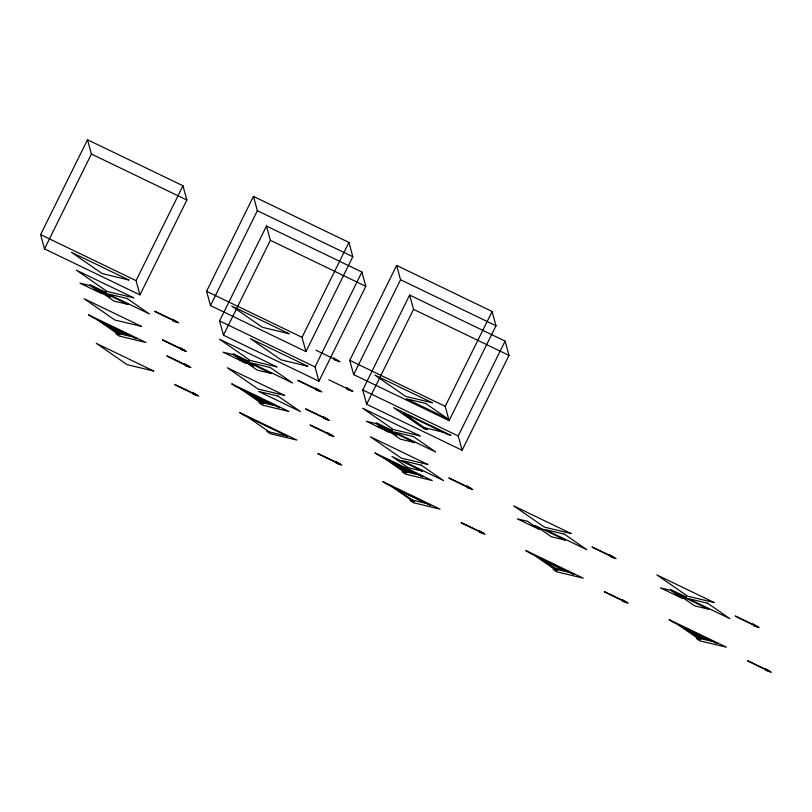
<?xml version="1.0" encoding="UTF-8"?>
<svg xmlns="http://www.w3.org/2000/svg" width="812" height="812" viewBox="0 0 812 812"><rect width="100%" height="100%" fill="white"/><g stroke="black" fill="none" stroke-linecap="round" stroke-linejoin="round"><path stroke-width="1.22" d="M40.6 234.607L87.493 139.725L182.944 185.755L186.851 200.036L139.958 294.918L44.508 248.888L40.6 234.607L136.051 280.637L139.958 294.918M44.508 248.888L91.401 154.006L87.493 139.725M136.051 280.637L182.944 185.755M206.573 291.285L253.466 196.402L348.916 242.433L352.824 256.714L305.931 351.596L210.481 305.566L206.573 291.285L302.023 337.315L305.931 351.596M210.481 305.566L257.374 210.684L253.466 196.402M219.575 320.913L266.468 226.03L361.919 272.05L365.816 286.342L318.923 381.224L223.473 335.194L219.575 320.913L315.026 366.933L318.923 381.224M223.473 335.194L270.366 240.311L266.468 226.03M302.023 337.315L348.916 242.433M315.026 366.933L361.919 272.05M349.749 360.325L396.642 265.443L492.102 311.473L496 325.754L449.107 420.636L353.656 374.606L349.749 360.325L445.199 406.355L449.107 420.636M353.656 374.606L400.549 279.734L396.642 265.443M362.751 389.953L409.644 295.071L505.094 341.101L509.002 355.382L462.109 450.264L366.648 404.234L362.751 389.953L458.201 435.983L462.109 450.264M366.648 404.234L413.541 309.352L409.644 295.071M445.199 406.355L492.102 311.473M458.201 435.983L505.094 341.101M118.349 333.438L130.925 336.462M424.483 427.701L442.784 432.096M260.946 400.834L265.027 401.808M261.525 402.488L274.101 405.503M406.771 470.28L403.605 469.519L404.741 470.3L404.082 470.148L390.207 461.49L422.879 476.756L378.29 455.248L374.87 452.883L432.228 480.542L405.584 474.147L402.163 471.782L406.609 472.848L403.087 470.412L412.872 472.757L399.423 466.626L399.951 466.981M404.122 469.874L408.203 470.858M404.701 471.528L417.277 474.543M412.516 500.101L425.092 503.115M555.692 569.141L568.268 572.155M698.868 638.181L711.444 641.206M334.057 359.726L339.771 361.716L333.559 357.95M172.956 320.913L178.681 322.892L172.469 319.126M347.049 389.354L352.773 391.343L346.562 387.568M316.132 389.953L321.856 391.932L315.645 388.166M180.771 349.475L186.486 351.464L180.284 347.698M185.156 365.552L190.881 367.531L184.669 363.766M323.947 418.525L329.662 420.504L323.46 416.739M328.342 434.593L334.057 436.582L327.845 432.806M467.123 487.565L472.848 489.545L466.636 485.779M192.972 394.124L198.696 396.104L192.485 392.338M610.299 556.606L616.024 558.595L609.812 554.819M336.148 463.165L341.872 465.144L335.66 461.378M753.475 625.656L759.2 627.635L752.988 623.87M479.324 532.205L485.048 534.194L478.836 530.419M622.499 601.245L628.224 603.235L622.012 599.469M765.675 670.296L771.4 672.275L765.188 668.509M257.374 210.684L352.824 256.714M400.549 279.734L496 325.754M91.401 154.006L186.851 200.036M270.366 240.311L365.816 286.342M413.541 309.352L509.002 355.382M315.909 350.205L339.771 361.716M328.911 379.833L352.773 391.343M154.757 311.158L177.128 321.948M297.933 380.209L320.304 390.998M154.879 311.605L177.249 322.394M298.055 380.655L320.425 391.445M162.562 339.731L184.933 350.52M305.738 408.771L328.109 419.56M448.914 477.821L471.295 488.611M592.1 546.862L614.471 557.651M735.276 615.902L757.647 626.691M162.684 340.177L185.055 350.967M305.86 409.218L328.231 420.007M449.046 478.268L471.417 489.057M592.222 547.308L614.593 558.098M735.398 616.349L757.769 627.138M110.889 327.327L123.657 333.488M254.065 396.368L266.843 402.529M397.241 465.408L410.019 471.569M166.957 355.808L189.328 366.588M310.133 424.849L332.504 435.638M167.079 356.255L189.45 367.034M310.255 425.295L332.626 436.085M691.408 632.071L704.177 638.232M174.773 384.37L197.143 395.16M317.949 453.421L340.319 464.21M461.125 522.461L483.495 533.251M604.301 591.501L626.671 602.291M747.476 660.552L769.847 671.331M174.895 384.817L197.265 395.606M318.071 453.867L340.441 464.647M461.246 522.908L483.617 533.697M604.422 591.948L626.793 602.737M747.598 660.998L769.969 671.778M688.434 630.447L698.391 637.339M677.634 624.408L698.736 639.014M545.258 561.407L555.215 568.298M534.458 555.367L555.56 569.973M400.742 467.367L403.97 469.6M394.267 463.784L404.224 470.686M383.477 457.755L404.569 472.361M391.282 486.317L412.384 500.933M251.091 394.744L261.048 401.635M240.301 388.704L261.393 403.32M248.107 417.277L269.208 431.882M107.915 325.703L117.872 332.595M97.125 319.664L118.217 334.27M128.793 279.957L102.139 273.563L71.436 252.299L128.793 279.957M90.223 285.611L79.952 283.155L102.058 293.812L90.223 285.611M289.082 333.722L262.438 327.317L231.724 306.063L289.082 333.722M133.675 297.811L107.022 291.417L76.318 270.152L133.675 297.811M106.057 292.442L98.587 290.655L89.97 284.687L106.057 292.442M104.21 292.635L98.77 291.325L110.483 296.979L104.21 292.635M127.078 298.481L107.681 293.832L149.428 313.96L127.078 298.481M128.164 304.459L114.045 301.079L97.775 289.813L128.164 304.459M141.481 326.383L114.837 319.989L84.123 298.725L141.481 326.383M307.758 366.263L281.114 359.868L250.4 338.604L307.758 366.263M233.399 354.661L223.127 352.195L245.234 362.852L233.399 354.661M432.258 402.762L405.614 396.368L374.9 375.103L432.258 402.762M276.851 366.862L250.197 360.467L219.494 339.203L276.851 366.862M425.661 403.432L406.274 398.773L448.011 418.901L425.661 403.432M249.243 361.492L241.763 359.696L233.145 353.727L249.243 361.492M247.386 361.675L241.946 360.376L253.659 366.019L247.386 361.675M270.254 367.521L250.857 362.873L292.604 383L270.254 367.521M124.439 333.671L117.73 332.057L103.855 323.409L136.528 338.665L91.939 317.167L88.518 314.802L145.876 342.461L119.232 336.056L115.811 333.691L120.257 334.757L116.735 332.321L126.51 334.666L124.439 333.671M247.69 363.36L243.732 362.406L239.164 359.249L247.69 363.36M271.34 373.51L257.221 370.12L240.961 358.853L271.34 373.51M284.657 395.424L258.013 389.029L227.299 367.765L284.657 395.424M427.254 429.619L424.29 428.909L393.587 407.644L450.934 435.303L447.97 434.593L403.381 413.095L427.254 429.619M278.059 396.094L258.673 391.445L300.41 411.572L278.059 396.094M376.575 423.702L366.303 421.235L388.42 431.903L376.575 423.702M153.681 371.023L127.037 364.629L96.323 343.364L153.681 371.023M420.027 435.902L393.384 429.507L362.67 408.243L420.027 435.902M380.229 427.112L377.347 426.422L383.548 429.406L380.229 427.112M392.419 430.533L384.939 428.736L376.321 422.778L392.419 430.533M390.562 430.725L385.121 429.416L396.835 435.059L390.562 430.725M413.43 436.572L394.033 431.913L435.78 452.04L413.43 436.572M261.565 401.26L247.031 392.45L279.704 407.705L235.115 386.207L231.694 383.843L289.052 411.501L262.408 405.107L258.987 402.742L263.433 403.808L259.911 401.372L269.685 403.716L256.247 397.575L261.565 401.26M390.866 432.4L386.908 431.446L382.35 428.289L390.866 432.4M414.516 442.55L400.397 439.16L384.137 427.904L414.516 442.55M427.833 464.474L401.189 458.08L370.475 436.815L427.833 464.474M421.245 465.144L401.849 460.485L443.596 480.613L421.245 465.144M287.509 436.277L266.793 431.304L270.213 433.679L296.857 440.074L239.51 412.415L242.92 414.78L287.509 436.277M422.321 471.122L408.213 467.732L391.942 456.466L422.321 471.122M527.567 521.314L517.295 518.848L539.401 529.515L527.567 521.314M571.009 533.514L544.365 527.12L513.661 505.856L571.009 533.514M564.421 534.184L545.025 529.525L586.771 549.653L564.421 534.184M414.424 501.42L409.979 500.354L413.389 502.719L440.033 509.114L382.685 481.455L386.096 483.82L430.685 505.328L398.022 490.062L414.424 501.42M565.497 540.163L551.389 536.773L535.118 525.516L565.497 540.163M670.742 590.354L660.471 587.898L682.577 598.556L670.742 590.354M714.184 602.555L687.541 596.16L656.837 574.896L714.184 602.555M686.576 597.185L679.106 595.399L670.489 589.431L686.576 597.185M707.597 603.225L688.2 598.576L729.947 618.703L707.597 603.225M563.853 570.369L554.078 568.024L557.6 570.46L553.155 569.395L556.565 571.76L583.219 578.154L525.861 550.495L529.272 552.86L573.871 574.368L541.198 559.103L563.853 570.369M708.683 609.203L694.564 605.823L678.294 594.557L708.683 609.203M704.958 638.415L698.249 636.801L684.374 628.153L717.047 643.408L672.458 621.911L669.037 619.546L726.395 647.194L699.751 640.8L696.331 638.435L700.776 639.501L697.254 637.065L707.029 639.409L704.958 638.415"/></g></svg>
